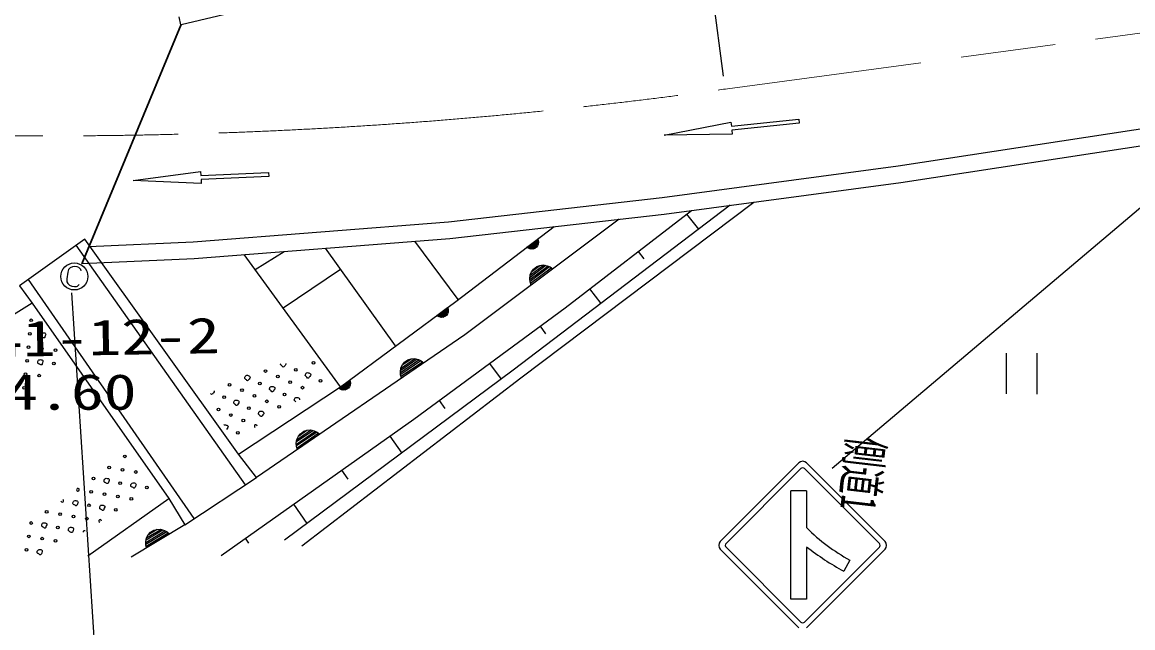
# Model space of a CAD drawing. Units: millimetres, scale not verified. Extents: x 40000 to 680000, y 20000 to 380000.
# Drawn here: x 309759 to 350742, y 245876 to 268208 of the extents above; entities that cross this region are included whole.
import ezdxf
from ezdxf.enums import TextEntityAlignment as Align

# ---------------------------------------------------------------- set-up
doc = ezdxf.new("R2010")
doc.units = ezdxf.units.MM
doc.header["$LTSCALE"] = 1000
doc.linetypes.add('CHAIN', pattern=[18.5, 12, -1.5, 3.5, -1.5])
for name, color, linetype, lineweight in [('M-BGD', 7, 'Continuous', 25), ('M-BMK', 2, 'CHAIN', 13), ('M-STR-STR1', 1, 'Continuous', 25)]:
    doc.layers.add(name, color=color, linetype=linetype, lineweight=lineweight)
doc.layers.add('M-BMK-SRVR', color=3, linetype='Continuous')
doc.styles.add('ＭＳ ゴシック', font='')
doc.styles.get('ＭＳ ゴシック').set_extended_font_data('MS Gothic')

# ---------------------------------------------------------------- blocks, each defined once
blk = doc.blocks.new('BUHIN313')
at = {"color": 7, "linetype": 'Continuous', "lineweight": 25}
blk.add_lwpolyline([(13, 323), (-33, 347), (-83, 350), (-137, 340), (-190, 314), (-264, 251), (-313, 189), (-338, 95), (-329, 11), (-279, -78), (-120, -264), (-36, -331), (33, -354), (122, -346), (203, -303), (276, -241), (326, -188), (340, -147), (345, -99), (334, -63)], dxfattribs=at)
blk.add_circle((0, 0), 498, dxfattribs=at)
blk = doc.blocks.new('BUHIN328')
at = {"color": 7, "linetype": 'Continuous', "lineweight": 25}
for p, q in [((-238, -386), (-134, 430)), ((-67, 462), (-181, -431)), ((-122, -463), (-2, 479)), ((-349, 231), (-396, -139)), ((-348, -261), (-272, 339)), ((-202, 394), (-294, -328))]:
    blk.add_line(p, q, dxfattribs=at)
blk.add_lwpolyline([(-63, -496), (-172, -442), (-262, -373), (-358, -262), (-404, -145), (-426, -24), (-407, 130), (-355, 242), (-281, 343), (-160, 426), (-56, 473), (63, 496)], close=True, dxfattribs=at)
blk = doc.blocks.new('BUHIN330')
at = {"color": 7, "linetype": 'Continuous', "lineweight": 25}
for p, q in [((52, 234), (10, -239)), ((42, -230), (82, 219)), ((112, 197), (75, -213)), ((108, -193), (141, 169)), ((169, 137), (142, -165)), ((179, -109), (195, 77))]:
    blk.add_line(p, q, dxfattribs=at)
blk.add_lwpolyline([(22, 249), (78, 224), (124, 191), (174, 138), (199, 80), (213, 20), (206, -57), (182, -114), (147, -166), (88, -210), (37, -235), (-22, -249)], close=True, dxfattribs=at)

msp = doc.modelspace()

# ---------------------------------------------------------------- linework, layer by layer
at = {"layer": 'M-BGD'}
for p, q in [((335637, 266223), (331637, 296490)), ((333451, 264037), (335914, 264523)), ((335914, 264523), (335929, 264374)), ((335929, 264374), (338416, 264636)), ((338431, 264487), (335945, 264225)), ((338416, 264636), (338431, 264487)), ((335961, 264075), (333451, 264037)), ((335945, 264225), (335961, 264075)), ((353146, 263166), (339644, 251747)), ((313856, 262368), (316343, 262707)), ((316343, 262707), (316350, 262557)), ((316364, 262258), (313856, 262368)), ((316350, 262557), (318848, 262672)), ((318854, 262522), (316357, 262408)), ((316357, 262408), (316364, 262258)), ((318848, 262672), (318854, 262522)), ((328159, 255092), (336760, 261578)), ((335882, 261460), (327875, 255377)), ((329799, 257681), (334451, 261268)), ((334277, 261134), (334711, 260571)), ((325756, 257914), (329395, 260674)), ((331787, 260946), (326088, 256684)), ((312066, 260212), (309655, 258488)), ((318003, 251150), (311753, 259988)), ((317737, 252273), (312066, 260212)), ((323538, 256268), (320947, 259876)), ((325846, 257982), (324249, 260135)), ((328793, 260178), (328414, 259891)), ((328443, 259874), (328802, 260146)), ((328806, 260110), (328478, 259861)), ((328515, 259850), (328805, 260070)), ((328800, 260026), (328559, 259844)), ((328624, 259854), (328773, 259967)), ((321510, 254763), (317949, 259640)), ((318354, 259085), (319424, 259756)), ((332485, 259753), (332698, 259478)), ((319383, 257677), (321502, 259103)), ((328495, 258718), (329154, 259211)), ((329080, 259234), (328498, 258798)), ((329223, 259185), (328503, 258646)), ((328508, 258884), (328993, 259246)), ((328520, 258581), (329281, 259149)), ((328861, 259226), (328563, 259003)), ((316109, 249902), (309985, 258724)), ((309655, 258488), (310131, 257843)), ((311582, 258229), (312657, 241567)), ((330694, 258372), (331109, 257834)), ((310131, 257843), (307386, 256158)), ((310131, 257843), (315164, 250640)), ((321504, 254759), (325756, 257914)), ((324212, 253574), (329799, 257681)), ((328868, 256997), (329072, 256719)), ((326088, 256684), (318405, 251415)), ((346068, 256000), (346064, 254500)), ((347215, 254497), (347219, 255997)), ((327875, 255377), (319441, 249109)), ((327005, 255628), (327432, 255047)), ((320080, 248895), (328159, 255092)), ((317737, 252273), (321504, 254759)), ((325143, 254258), (325360, 253964)), ((317096, 248546), (324212, 253574)), ((323322, 252945), (323763, 252321)), ((318405, 251415), (317737, 252273)), ((321543, 251688), (321779, 251355)), ((338419, 251957), (335520, 249058)), ((338490, 251745), (335732, 248987)), ((341389, 248987), (338631, 251745)), ((338702, 251957), (341601, 249058)), ((315757, 249671), (318405, 251415)), ((338126, 246933), (338126, 250932)), ((338706, 250932), (338126, 250932)), ((338706, 250932), (338706, 249566)), ((312180, 248525), (315164, 250640)), ((315164, 250640), (315757, 249671)), ((319764, 250432), (320266, 249722)), ((315757, 249671), (313781, 248484)), ((314319, 249026), (315024, 249449)), ((315091, 249416), (314319, 248953)), ((314953, 249479), (314330, 249105)), ((314330, 248886), (315144, 249375)), ((314349, 249189), (314868, 249501)), ((314735, 249494), (314415, 249302)), ((317985, 249175), (318111, 248997)), ((335520, 248775), (338419, 245876)), ((335732, 248846), (338490, 246088)), ((338631, 246088), (341389, 248846)), ((341601, 248775), (338702, 245876)), ((338706, 248839), (338706, 246933)), ((340297, 248370), (340076, 247967)), ((338706, 246933), (338126, 246933))]:
    msp.add_line(p, q, dxfattribs=at)
for points in [[(328784, 260211), (328803, 260153), (328809, 260097), (328804, 260023), (328778, 259966), (328743, 259916), (328681, 259869), (328623, 259848), (328561, 259839), (328489, 259853), (328435, 259874), (328386, 259908)], [(328537, 258515), (328501, 258632), (328488, 258744), (328500, 258891), (328553, 259004), (328624, 259105), (328748, 259198), (328865, 259238), (328989, 259256), (329133, 259226), (329239, 259184), (329338, 259114)], [(310439, 256651), (310439, 256666), (310440, 256689), (310452, 256718), (310466, 256736), (310480, 256748), (310511, 256757), (310538, 256758), (310562, 256755), (310588, 256751), (310606, 256739), (310620, 256721), (310625, 256690), (310610, 256645), (310599, 256606), (310592, 256585), (310581, 256574), (310567, 256565), (310548, 256563), (310521, 256582), (310501, 256593), (310484, 256601), (310467, 256606), (310452, 256616), (310444, 256624), (310440, 256637)], [(310336, 255656), (310335, 255671), (310336, 255694), (310348, 255723), (310362, 255742), (310377, 255753), (310407, 255763), (310435, 255764), (310459, 255760), (310484, 255756), (310502, 255745), (310517, 255727), (310521, 255695), (310506, 255650), (310496, 255612), (310489, 255590), (310478, 255579), (310463, 255570), (310445, 255569), (310418, 255587), (310397, 255599), (310380, 255606), (310363, 255611), (310348, 255622), (310340, 255629), (310336, 255643)], [(317976, 255108), (317980, 255122), (317988, 255144), (318009, 255167), (318027, 255180), (318045, 255187), (318077, 255187), (318103, 255179), (318125, 255168), (318148, 255157), (318162, 255140), (318170, 255118), (318164, 255087), (318136, 255049), (318114, 255015), (318101, 254997), (318087, 254990), (318070, 254986), (318052, 254990), (318032, 255016), (318016, 255034), (318003, 255046), (317988, 255056), (317977, 255071), (317972, 255081), (317972, 255095)], [(320210, 255204), (320214, 255218), (320222, 255240), (320243, 255264), (320261, 255277), (320279, 255284), (320311, 255283), (320337, 255275), (320359, 255264), (320382, 255253), (320396, 255236), (320404, 255215), (320398, 255183), (320370, 255145), (320348, 255112), (320335, 255093), (320321, 255086), (320304, 255082), (320286, 255087), (320266, 255113), (320250, 255130), (320237, 255143), (320222, 255152), (320211, 255167), (320206, 255177), (320206, 255191)], [(318889, 254700), (318893, 254713), (318901, 254735), (318922, 254759), (318940, 254772), (318958, 254779), (318990, 254778), (319016, 254771), (319038, 254760), (319061, 254748), (319075, 254731), (319083, 254710), (319077, 254679), (319049, 254641), (319027, 254607), (319013, 254589), (318999, 254582), (318983, 254578), (318965, 254582), (318945, 254608), (318929, 254626), (318915, 254638), (318900, 254648), (318890, 254663), (318885, 254672), (318885, 254686)], [(317568, 254195), (317572, 254209), (317580, 254231), (317600, 254255), (317619, 254268), (317637, 254274), (317669, 254274), (317695, 254266), (317717, 254255), (317740, 254244), (317753, 254227), (317762, 254205), (317756, 254174), (317728, 254136), (317706, 254103), (317692, 254084), (317678, 254077), (317662, 254073), (317644, 254078), (317624, 254104), (317608, 254121), (317594, 254133), (317579, 254143), (317569, 254158), (317563, 254168), (317564, 254182)], [(318480, 253787), (318485, 253801), (318493, 253823), (318513, 253846), (318532, 253859), (318550, 253866), (318581, 253865), (318608, 253858), (318630, 253847), (318653, 253835), (318666, 253819), (318674, 253797), (318669, 253766), (318640, 253728), (318618, 253694), (318605, 253676), (318591, 253669), (318575, 253665), (318557, 253669), (318537, 253695), (318521, 253713), (318507, 253725), (318492, 253735), (318482, 253750), (318476, 253759), (318476, 253773)], [(312784, 251286), (312785, 251301), (312787, 251324), (312801, 251352), (312816, 251369), (312831, 251380), (312862, 251388), (312890, 251387), (312914, 251382), (312939, 251376), (312956, 251363), (312969, 251345), (312971, 251313), (312954, 251269), (312941, 251231), (312933, 251210), (312921, 251200), (312906, 251192), (312887, 251191), (312861, 251212), (312842, 251225), (312825, 251233), (312808, 251239), (312795, 251251), (312787, 251259), (312783, 251272)], [(313770, 251119), (313771, 251134), (313773, 251157), (313787, 251185), (313802, 251203), (313817, 251214), (313848, 251221), (313876, 251220), (313900, 251215), (313925, 251210), (313942, 251197), (313955, 251178), (313958, 251146), (313940, 251103), (313927, 251065), (313919, 251043), (313907, 251033), (313892, 251025), (313873, 251025), (313847, 251045), (313828, 251058), (313811, 251066), (313794, 251072), (313781, 251084), (313773, 251092), (313769, 251105)], [(311631, 250467), (311632, 250481), (311634, 250505), (311648, 250533), (311663, 250550), (311678, 250561), (311709, 250568), (311737, 250568), (311761, 250562), (311786, 250557), (311803, 250544), (311817, 250525), (311819, 250494), (311801, 250450), (311788, 250412), (311780, 250391), (311768, 250381), (311753, 250373), (311735, 250372), (311709, 250392), (311689, 250405), (311673, 250414), (311656, 250420), (311642, 250431), (311634, 250439), (311631, 250453)], [(312617, 250300), (312618, 250315), (312621, 250338), (312634, 250366), (312649, 250383), (312664, 250394), (312695, 250402), (312723, 250401), (312747, 250396), (312772, 250390), (312789, 250377), (312803, 250359), (312805, 250327), (312787, 250283), (312774, 250245), (312766, 250224), (312754, 250214), (312739, 250206), (312721, 250205), (312695, 250226), (312675, 250239), (312659, 250247), (312642, 250253), (312628, 250265), (312620, 250273), (312617, 250286)], [(310479, 249647), (310479, 249662), (310482, 249685), (310496, 249713), (310510, 249731), (310526, 249742), (310557, 249749), (310584, 249748), (310608, 249743), (310633, 249738), (310651, 249725), (310664, 249706), (310666, 249675), (310648, 249631), (310635, 249593), (310627, 249571), (310615, 249561), (310601, 249553), (310582, 249553), (310556, 249573), (310536, 249586), (310520, 249595), (310503, 249600), (310489, 249612), (310482, 249620), (310478, 249634)], [(311465, 249481), (311465, 249495), (311468, 249519), (311482, 249547), (311496, 249564), (311512, 249575), (311543, 249582), (311570, 249582), (311594, 249576), (311619, 249571), (311637, 249558), (311650, 249539), (311652, 249508), (311634, 249464), (311621, 249426), (311613, 249405), (311601, 249395), (311587, 249387), (311568, 249386), (311542, 249406), (311522, 249419), (311506, 249428), (311489, 249434), (311475, 249445), (311468, 249453), (311464, 249467)], [(314341, 248820), (314316, 248939), (314315, 249052), (314342, 249197), (314405, 249305), (314487, 249397), (314620, 249477), (314740, 249506), (314865, 249511), (315005, 249467), (315107, 249414), (315198, 249335)], [(310312, 248661), (310313, 248676), (310315, 248699), (310329, 248727), (310344, 248745), (310359, 248756), (310390, 248763), (310418, 248762), (310441, 248757), (310467, 248752), (310484, 248739), (310497, 248720), (310499, 248689), (310482, 248645), (310469, 248607), (310460, 248585), (310449, 248575), (310434, 248567), (310415, 248567), (310389, 248587), (310370, 248600), (310353, 248609), (310336, 248614), (310322, 248626), (310315, 248634), (310311, 248648)]]:
    msp.add_lwpolyline(points, close=True, dxfattribs=at)
for points in [[(319490, 255620), (319485, 255592), (319457, 255554), (319435, 255520), (319422, 255502), (319408, 255495), (319392, 255491), (319373, 255495), (319353, 255521), (319337, 255539), (319324, 255551), (319309, 255561), (319298, 255575), (319293, 255585), (319293, 255599), (319297, 255612)], [(316848, 254610), (316843, 254583), (316815, 254544), (316793, 254511), (316779, 254492), (316765, 254486), (316749, 254482), (316731, 254486), (316711, 254512)], [(319858, 254200), (319842, 254217), (319828, 254230), (319813, 254240), (319803, 254254), (319797, 254264), (319798, 254278), (319802, 254291)], [(319802, 254291), (319806, 254305), (319814, 254327), (319834, 254351), (319853, 254364), (319871, 254371), (319903, 254370), (319929, 254362), (319951, 254352), (319974, 254340), (319987, 254323), (319996, 254302), (319992, 254282)], [(317193, 253342), (317211, 253355), (317228, 253362), (317260, 253361), (317287, 253353), (317309, 253342), (317332, 253331), (317345, 253314), (317353, 253293), (317348, 253261), (317319, 253223), (317300, 253193)]]:
    msp.add_lwpolyline(points, dxfattribs=at)
for centre in [(310092, 257215), (310040, 256718), (309988, 256221), (310485, 256169), (310983, 256117), (309936, 255723), (310931, 255620), (318734, 255344), (319851, 255392), (320512, 255644), (309884, 255226), (310382, 255174), (318530, 254887), (319191, 255140), (319647, 254936), (320764, 254984), (309833, 254729), (317413, 254839), (317869, 254635), (319443, 254479), (320103, 254731), (317209, 254383), (318326, 254431), (318782, 254227), (317005, 253926), (317461, 253722), (318122, 253975), (319239, 254023), (317918, 253518), (317713, 253062), (313542, 252197), (312966, 251788), (313459, 251704), (313952, 251621), (312390, 251378), (313376, 251211), (312306, 250885), (312799, 250802), (314362, 251045), (312223, 250392), (313292, 250718), (313785, 250635), (310661, 250149), (311154, 250066), (311647, 249983), (313209, 250225), (310084, 249740), (311070, 249573), (312140, 249899), (310001, 249247), (310494, 249163), (309918, 248754), (310987, 249080)]:
    msp.add_circle(centre, 49.8, dxfattribs=at)
for centre, radius, start, end in [((318374, 253314), 49.8, 353.5773, 250.058), ((338560, 251815), 200, 45, 135), ((338560, 251674), 100, 45, 135), ((311813, 250969), 49.8, 137.8311, 117.5262), ((311237, 250559), 49.8, 192.8391, 62.5182), ((312633, 249816), 49.8, 346.7703, 254.3042), ((312056, 249406), 49.8, 61.4646, 179.6099), ((343984, 254963), 7554, 225.7091, 240.7819), ((335661, 248916), 200, 135, 225), ((335803, 248916), 100, 135, 225), ((344334, 255977), 9071, 231.6523, 242.001), ((341318, 248916), 100, 315, 45), ((341459, 248916), 200, 315, 45), ((338560, 246159), 100, 225, 315)]:
    msp.add_arc(centre, radius, start, end, dxfattribs=at)
at = {"layer": 'M-BMK'}
msp.add_line((507933, 288921), (335783, 265754), dxfattribs=at)
msp.add_arc((310838, 444017), 180000, 254.30045, 277.96587, dxfattribs=at)
at = {"layer": 'M-STR-STR1'}
for p, q in [((324612, 270249), (315622, 268110)), ((311958, 259315), (315615, 268112)), ((315622, 268110), (311966, 259314)), ((315615, 268112), (315545, 268404)), ((352015, 264413), (342087, 262894)), ((342178, 262301), (351741, 263764)), ((342087, 262894), (333380, 261727)), ((333454, 261132), (342178, 262301)), ((333380, 261727), (325487, 260832)), ((325544, 260235), (333454, 261132)), ((325487, 260832), (316066, 260092)), ((316066, 260092), (312220, 259925)), ((316103, 259493), (325544, 260235)), ((311957, 259313), (316103, 259493))]:
    msp.add_line(p, q, dxfattribs=at)

# ---------------------------------------------------------------- block references
at = {"layer": 'M-BGD', "rotation": 311.68544}
for name, p in [('BUHIN313', (311681, 258831)), ('BUHIN330', (325256, 257543)), ('BUHIN328', (324168, 255367)), ('BUHIN330', (321644, 254862)), ('BUHIN328', (320326, 252732))]:
    msp.add_blockref(name, p, dxfattribs=at)

# ---------------------------------------------------------------- texts
at = {"layer": 'M-BGD', "style": 'ＭＳ ゴシック', "width": 0.6}
msp.add_text('側道1', height=1320, rotation=263.371, dxfattribs=at).set_placement((339866, 253013), align=Align.BOTTOM_LEFT)
at = {"layer": 'M-BMK-SRVR', "style": 'ＭＳ ゴシック', "width": 1.35}
msp.add_text('141-12-2', height=1320, rotation=1, dxfattribs=at).set_placement((307370, 255441), align=Align.BOTTOM_LEFT)
msp.add_text('14.60', height=1320, dxfattribs=at).set_placement((307919, 253520), align=Align.BOTTOM_LEFT)

doc.saveas('drawing.dxf')
